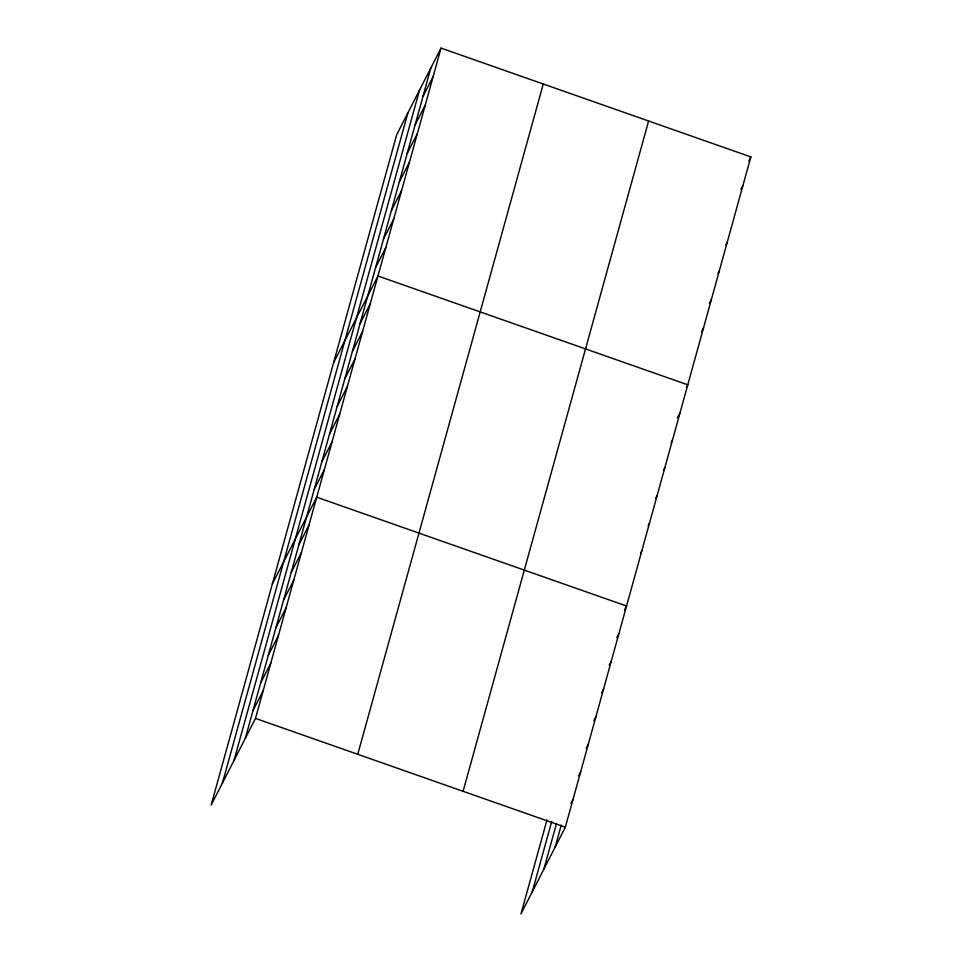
<?xml version="1.0" encoding="UTF-8"?>
<svg xmlns="http://www.w3.org/2000/svg" width="962" height="962" viewBox="0 0 962 962"><rect width="100%" height="100%" fill="white"/><g stroke="black" fill="none" stroke-linecap="round" stroke-linejoin="round"><path stroke-width="1.44" d="M222.426 783.056L407.936 112.758M234.043 760.353L419.552 90.055M245.31 738.323L430.832 68.025M441.029 48.1L396.669 134.8L211.147 805.086L255.507 718.398L441.029 48.1L750.853 156.914L565.331 827.2L520.971 913.9L546.993 819.889M357.756 754.304L543.265 84.007M463.095 791.293L648.604 121.008M532.251 891.87L551.755 821.356M543.867 869.167L556.493 823.544M555.134 847.125L561.267 825.011M422.943 96.513L433.14 76.587M415.067 125L425.264 105.074M407.179 153.487L417.376 133.562M399.29 181.974L409.487 162.049M391.414 210.462L401.611 190.536M383.525 238.949L393.723 219.023M375.637 267.436L385.834 247.511M333.586 362.698L377.958 275.998L687.782 384.812L686.411 387.47M360.101 323.569L370.298 303.655M352.453 351.226L362.65 331.301M344.805 378.872L354.99 358.946M337.145 406.517L347.342 386.604M329.497 434.175L339.694 414.249M321.837 461.82L332.034 441.895M314.189 489.478L324.386 469.552M272.366 583.886L316.726 497.198L626.551 606.012L624.518 609.992M298.881 544.769L309.079 524.843M291.233 572.426L301.431 552.501M283.574 600.072L293.771 580.146M275.926 627.717L286.123 607.792M268.278 655.375L278.475 635.449M260.618 683.02L270.815 663.095M252.97 710.665L263.167 690.74M748.809 160.894L750.853 156.914M740.932 189.382L742.965 185.401M725.841 245.033L727.2 242.376M717.953 273.521L719.311 270.863M709.391 303.331L711.435 299.35M701.502 331.818L703.547 327.838M677.404 417.773L680.122 412.457M671.115 442.773L672.474 440.115M663.455 470.418L664.814 467.76M655.807 498.063L657.166 495.406M648.16 525.721L649.518 523.063M640.5 553.366L641.858 550.709M616.858 637.638L618.903 633.657M609.211 665.295L611.255 661.303M601.563 692.941L603.595 688.96M593.903 720.586L595.947 716.606M586.255 748.244L588.299 744.251M578.607 775.889L580.639 771.909M570.947 803.547L572.991 799.554M255.507 718.398L565.331 827.2"/></g></svg>
